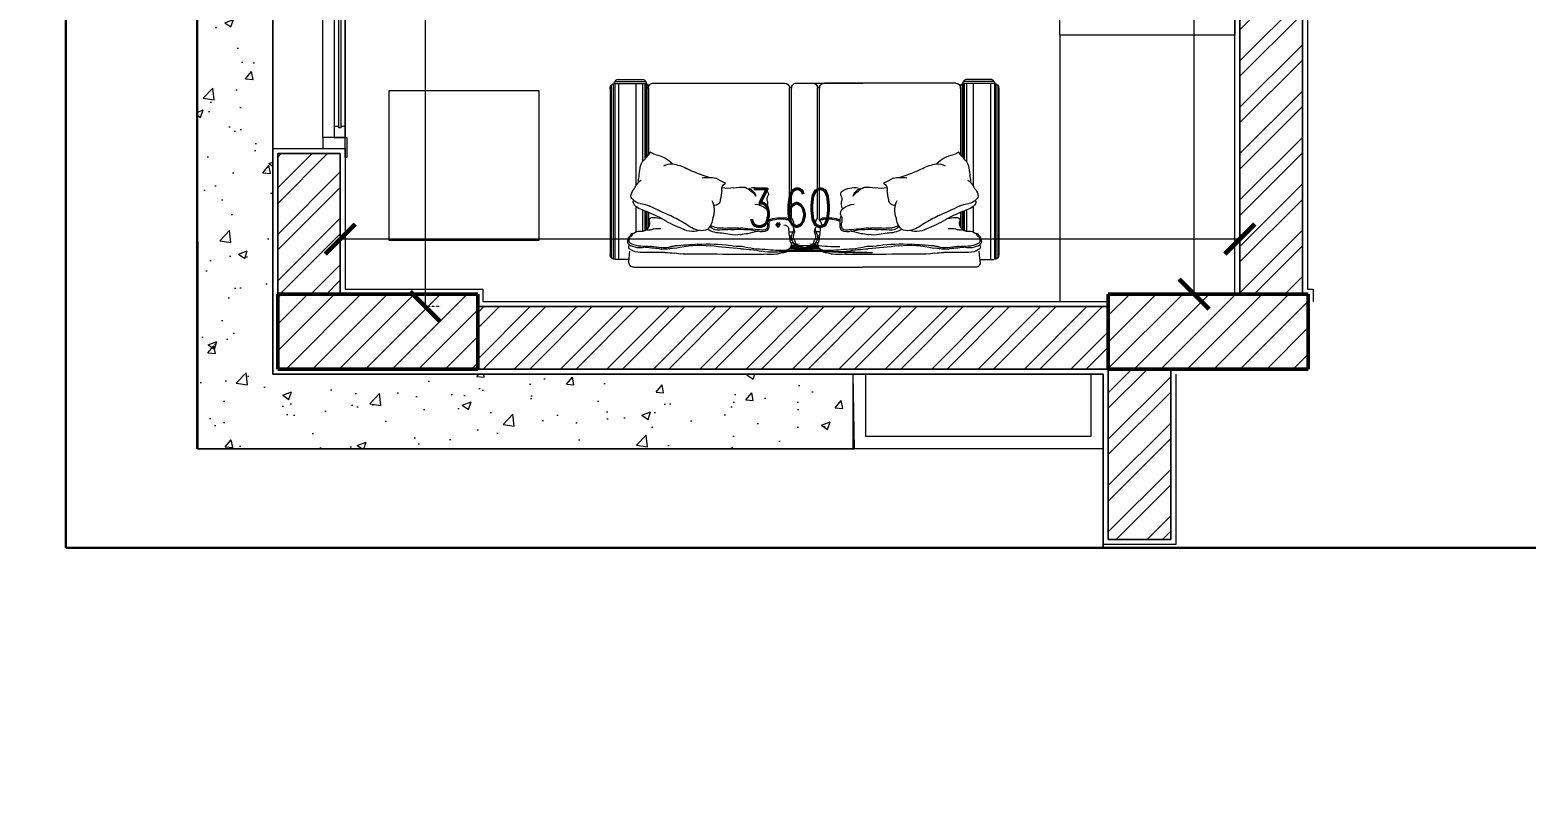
# Model space of a CAD drawing. Header units: metres. Extents: x 0 to 104350, y 982 to 43174.
# Drawn here: x 57157 to 63144, y 13475 to 16581 of the extents above; entities that cross this region are included whole.
import ezdxf
from ezdxf.xclip import XClip

# ---------------------------------------------------------------- set-up
doc = ezdxf.new("R2010")
doc.units = ezdxf.units.M
doc.header["$XCLIPFRAME"] = 2
doc.linetypes.add('DASHED2', pattern=[0.375, 0.25, -0.125])
doc.linetypes.add('DOT2', pattern=[0.125, 0, -0.125])
doc.layers.get('0').update_dxf_attribs({"lineweight": 30})
for name, color, linetype, lineweight in [('A-ANNO-DIMS', 1, 'Continuous', 0), ('A-ANNO-HATCH', 9, 'Continuous', 9), ('A-CLNG-GRID', 2, 'Continuous', 5), ('A-ELEV-BACK', 1, 'Continuous', 0), ('A-FLOR-OVHD', 1, 'DASHED2', 0), ('A-FURN', 8, 'Continuous', 0), ('A-WALL', 3, 'Continuous', 18), ('A-WINDOW', 10, 'Continuous', 5), ('dimensions', 90, 'Continuous', 30), ('G-ANNO-HATCH', 8, 'Continuous', 0), ('HATCH', 8, 'Continuous', 0), ('S-COLS', 52, 'Continuous', 9)]:
    doc.layers.add(name, color=color, linetype=linetype, lineweight=lineweight)
doc.styles.add('Al-Jazi-text-100', font='romans.shx', dxfattribs={"width": 0.75, "height": 150})
doc.styles.get("Standard").update_dxf_attribs({"font": 'arial.ttf'})
doc.dimstyles.new('Al-Jazi-DIM 100', dxfattribs={"dimtxt": 150, "dimasz": 120, "dimexe": 0, "dimexo": 150, "dimgap": 50, "dimtad": 1, "dimlfac": 0.001, "dimzin": 1, "dimdsep": 46, "dimtxsty": 'Al-Jazi-text-100', "dimblk": 'ARCHTICK', "dimcen": 150, "dimclrd": 1, "dimclre": 256, "dimclrt": 2, "dimadec": 0, "dimazin": 0, "dimtfac": 1, "dimtix": 1, "dimtmove": 2, "dimatfit": 2, "dimfxl": 150, "dimtfill": 1, "dimtolj": 1, "dimlwd": 5, "dimlwe": 5, "dimarcsym": 0})
doc.dimstyles.new('ISO-25', dxfattribs={"dimtxt": 60, "dimasz": 20, "dimexe": 1.25, "dimexo": 0.625, "dimgap": 0.1, "dimtad": 0, "dimtxsty": 'Standard', "dimblk": 'ARCHTICK', "dimcen": 2.5, "dimse1": 1, "dimse2": 1, "dimadec": 0, "dimazin": 0, "dimtfac": 1, "dimtmove": 0, "dimatfit": 3, "dimldrblk": 'ARCHTICK', "dimfxl": 1, "dimarcsym": 0})
pattern_1 = [(45, (-134304.42, 35283.02), (-92.807765, 92.807765), []), (45, (-134242.55, 35283.02), (-92.807765, 92.807765), [])]
pattern_2 = [(45, (116748.97, -54336.016), (-53.033, 53.033), [])]

# ---------------------------------------------------------------- blocks, each defined once
blk = doc.blocks.new('*U122')
for p, q in [((-0.235, 0.0895), (1.376, 0.0895)), ((-0.235, 0.0448), (-0.235, 0.0895)), ((0.5485, 0.0895), (0.5485, 0.026)), ((0.5935, 0.0895), (0.5935, 0.071)), ((0.5935, 0.063), (0.5935, 0)), ((1.331, 0.0895), (1.331, 0.071)), ((1.331, 0.063), (1.331, 0.0448)), ((1.376, 0.0895), (1.376, 0.0448)), ((1.376, 0.0448), (-0.235, 0.0448)), ((1.376, 0.0448), (-0.235, 0.0448)), ((-0.235, 0.0448), (-0.235, 0)), ((-0.235, 0), (1.376, 0)), ((-0.19, 0.0445), (-0.19, 0.026)), ((-0.19, 0.018), (-0.19, 0)), ((0.5485, 0.018), (0.5485, 0)), ((1.376, 0), (1.376, 0.0448))]:
    blk.add_line(p, q)
for points in [[(-0.235, 0.0895), (-0.28, 0.0895), (-0.28, 0), (-0.235, 0)], [(-0.235, 0.0895), (1.376, 0.0895), (1.376, 0), (-0.235, 0)], [(0.582, 0.071), (1.3372, 0.071), (1.3372, 0.063), (0.582, 0.063)], [(1.376, 0.0895), (1.421, 0.0895), (1.421, 0), (1.376, 0)], [(-0.315, 0), (-0.235, 0), (-0.235, -0.0069), (-0.315, -0.0069)], [(-0.1963, 0.026), (0.5607, 0.026), (0.5607, 0.018), (-0.1963, 0.018)], [(1.4559, 0), (1.376, 0), (1.376, -0.0069), (1.4559, -0.0069)]]:
    blk.add_lwpolyline(points, close=True)
blk = doc.blocks.new('hjnhgfhgn')
at = {"layer": 'A-FLOR-OVHD'}
blk.add_lwpolyline([(101258.6, -22508.8), (101258.6, -20378.8), (97631.8, -20378.6), (97631.8, -11761.8), (99489.7, -11762.1), (99489.7, -9248.8), (101865.4, -9248.8), (101865.4, -9548.8), (99789.7, -9548.8), (99789.7, -12068.8), (97935.6, -12068.8), (97935.6, -14397.7), (97935.6, -20078.8), (101258.6, -20078.8), (101258.6, -22838.8)], dxfattribs=at)
blk = doc.blocks.new('B GF')
at = {"layer": 'A-ANNO-HATCH', "true_color": 0x939598}
h = blk.add_hatch(dxfattribs=at)
h.set_pattern_fill('AR-CONC', color=252, scale=50)
h.set_pattern_definition([(50, (0, 0), (358.6301, -31.37607), [37.5, -412.5]), (355, (0, 0), (-69.3757, 376.0961), [30, -330]), (100.45144, (29.9, -2.6), (289.2544, 344.72), [31.8701, -350.5711]), (46.1842, (0, 100), (533.6207, -82.7596), [56.25, -618.75]), (96.63564, (44.47, 93.1), (467.331, 487.0593), [47.8052, -525.8569]), (351.18416, (0, 100), (467.331, 487.0593), [45, -495]), (21, (50, 75), (298.4535, -201.30945), [37.5, -412.5]), (326, (50, 75), (121.6577, 362.575), [30, -330]), (71.45144, (74.87, 58.22), (420.1112, 161.2656), [31.8701, -350.5711]), (37.5, (0, 0), (6.07993, 166.44693), [0, -326, 0, -335, 0, -331.25]), (7.5, (0, 0), (131.53477, 197.20586), [0, -191, 0, -318.5, 0, -126.25]), (327.5, (-111.5, 0), (266.91122, -11.27744), [0, -125, 0, -390, 0, -517.5]), (317.5, (-161.5, 0), (291.5931, 50.0525), [0, -162.5, 0, -259, 0, -367.5])])
h.paths.add_polyline_path([(145184.2, -15397.7), (144879.8, -15397.7), (144879.8, -20378.8), (147507.2, -20378.8), (147507.2, -20078.8), (145184.2, -20078.8)])
at = {"layer": 'A-ELEV-BACK'}
blk.add_lwpolyline([(145184.2, -15397.7), (144879.8, -15397.7), (144884.2, -20378.8), (147511.7, -20378.8), (147507.2, -20078.8), (145184.2, -20078.8)], close=True, dxfattribs=at)
blk = doc.blocks.new('gfbgg')
at = {"layer": 'A-ELEV-BACK'}
for points in [[(101258.6, -20078.8), (101258.6, -20378.8), (100258.6, -20378.8), (100258.6, -20078.8)], [(101208.6, -20078.8), (101208.6, -20328.8), (100308.6, -20328.8), (100308.6, -20078.8)]]:
    blk.add_lwpolyline(points, dxfattribs=at)
blk = doc.blocks.new('Typical')
at = {"layer": 'S-COLS'}
h = blk.add_hatch(dxfattribs=at)
h.set_pattern_fill('FP_1', color=256, scale=1000, style=0, pattern_type=2)
h.set_pattern_definition(pattern_2)
h.paths.add_polyline_path([(101419.9, -50776.4), (101419.9, -50476.4), (100619.9, -50476.4), (100619.9, -50776.4)])
h = blk.add_hatch(dxfattribs=at)
h.set_pattern_fill('FP_1', color=256, scale=1000, style=0, pattern_type=2)
h.set_pattern_definition(pattern_2)
h.paths.add_polyline_path([(104742.9, -50776.4), (104742.9, -50476.4), (103942.9, -50476.4), (103942.9, -50776.4)])
at = {"layer": 'S-COLS', "lineweight": 50}
for p, q in [((101419.9, -50476.4), (100619.9, -50476.4)), ((100619.9, -50476.4), (100619.9, -50776.4)), ((101419.9, -50776.4), (101419.9, -50476.4)), ((104742.9, -50476.4), (103942.9, -50476.4)), ((103942.9, -50476.4), (103942.9, -50776.4)), ((104742.9, -50776.4), (104742.9, -50476.4)), ((100619.9, -50776.4), (101419.9, -50776.4)), ((103942.9, -50776.4), (104742.9, -50776.4))]:
    blk.add_line(p, q, dxfattribs=at)
blk = doc.blocks.new('_ArchTick')
at = {"color": 0, "linetype": 'ByBlock', "const_width": 0.15}
blk.add_lwpolyline([(-0.5, -0.5), (0.5, 0.5)], dxfattribs=at)
blk = doc.blocks.new('*D430')
at = {"layer": 'A-ANNO-DIMS', "linetype": 'DOT2', "lineweight": 5, "transparency": 16777216}
for p, q in [((58548.4, 19174.2), (58738.1, 19174.2)), ((58798.4, 15474.2), (58738.1, 15474.2))]:
    blk.add_line(p, q, dxfattribs=at)
at = {"layer": 'A-ANNO-DIMS', "color": 1, "lineweight": 5, "transparency": 16777216}
blk.add_line((58738.1, 19174.2), (58738.1, 15474.2), dxfattribs=at)
at = {"layer": 'Defpoints', "color": 0, "transparency": 16777216}
for p in [(58398.4, 19174.2), (58738.1, 15474.2), (58948.4, 15474.2)]:
    blk.add_point(p, dxfattribs=at)
at = {"layer": 'A-ANNO-DIMS', "color": 1, "lineweight": 5, "transparency": 16777216, "xscale": 120, "yscale": 120, "zscale": 120}
for p, rotation in [((58738.1, 19174.2), 90), ((58738.1, 15474.2), 270)]:
    blk.add_blockref('_ArchTick', p, dxfattribs=dict(at, rotation=rotation))
at = {"layer": 'A-ANNO-DIMS', "color": 2, "transparency": 16777216, "insert": (58613.1, 17324.2), "char_height": 150, "attachment_point": 5, "rotation": 90, "style": 'Al-Jazi-text-100', "bg_fill": 3, "box_fill_scale": 1.1, "bg_fill_color": 256, "bg_fill_true_color": 13158600, "bg_fill_transparency": 0}
blk.add_mtext('\\A1;3.70', dxfattribs=at)
blk = doc.blocks.new('*D431')
at = {"layer": 'A-ANNO-DIMS', "linetype": 'DOT2', "lineweight": 5, "transparency": 16777216}
for p, q in [((58398.4, 15674.2), (58398.4, 15744.6)), ((61998.4, 15674.2), (61998.4, 15744.6))]:
    blk.add_line(p, q, dxfattribs=at)
at = {"layer": 'A-ANNO-DIMS', "color": 1, "lineweight": 5, "transparency": 16777216}
blk.add_line((58398.4, 15744.6), (61998.4, 15744.6), dxfattribs=at)
at = {"layer": 'Defpoints', "color": 0, "transparency": 16777216}
for p in [(61998.4, 15744.6), (58398.4, 15524.2), (61998.4, 15524.2)]:
    blk.add_point(p, dxfattribs=at)
at = {"layer": 'A-ANNO-DIMS', "color": 1, "lineweight": 5, "transparency": 16777216, "xscale": 120, "yscale": 120, "zscale": 120, "rotation": 180}
blk.add_blockref('_ArchTick', (58398.4, 15744.6), dxfattribs=at)
at = {"layer": 'A-ANNO-DIMS', "color": 1, "lineweight": 5, "transparency": 16777216, "xscale": 120, "yscale": 120, "zscale": 120}
blk.add_blockref('_ArchTick', (61998.4, 15744.6), dxfattribs=at)
at = {"layer": 'A-ANNO-DIMS', "color": 2, "transparency": 16777216, "insert": (60198.4, 15869.6), "char_height": 150, "attachment_point": 5, "style": 'Al-Jazi-text-100', "bg_fill": 3, "box_fill_scale": 1.1, "bg_fill_color": 256, "bg_fill_true_color": 13158600, "bg_fill_transparency": 0}
blk.add_mtext('\\A1;3.60', dxfattribs=at)
blk = doc.blocks.new('*D432')
at = {"layer": 'A-ANNO-DIMS', "linetype": 'DOT2', "lineweight": 5, "transparency": 16777216}
for p, q in [((61848.4, 18224.2), (61815.2, 18224.2)), ((61848.4, 15524.2), (61815.2, 15524.2))]:
    blk.add_line(p, q, dxfattribs=at)
at = {"layer": 'A-ANNO-DIMS', "color": 1, "lineweight": 5, "transparency": 16777216}
blk.add_line((61815.2, 15524.2), (61815.2, 18224.2), dxfattribs=at)
at = {"layer": 'Defpoints', "color": 0, "transparency": 16777216}
for p in [(61815.2, 18224.2), (61998.4, 18224.2), (61998.4, 15524.2)]:
    blk.add_point(p, dxfattribs=at)
at = {"layer": 'A-ANNO-DIMS', "color": 1, "lineweight": 5, "transparency": 16777216, "xscale": 120, "yscale": 120, "zscale": 120}
for p, rotation in [((61815.2, 18224.2), 90), ((61815.2, 15524.2), 270)]:
    blk.add_blockref('_ArchTick', p, dxfattribs=dict(at, rotation=rotation))
at = {"layer": 'A-ANNO-DIMS', "color": 2, "transparency": 16777216, "insert": (61690.2, 16874.2), "char_height": 150, "attachment_point": 5, "rotation": 90, "style": 'Al-Jazi-text-100', "bg_fill": 3, "box_fill_scale": 1.1, "bg_fill_color": 256, "bg_fill_true_color": 13158600, "bg_fill_transparency": 0}
blk.add_mtext('\\A1;2.70', dxfattribs=at)
blk = doc.blocks.new('*D619')
at = {"layer": 'Defpoints', "color": 0, "transparency": 16777216}
for p in [(98240, 15397.6), (0, 14797.6), (98307.6, 14797.6)]:
    blk.add_point(p, dxfattribs=at)
at = {"layer": 'dimensions', "color": 0, "lineweight": -2, "transparency": 16777216}
for p, q in [((98307.6, 15397.6), (98307.6, 15164)), ((98307.6, 14797.6), (98307.6, 15031.1))]:
    blk.add_line(p, q, dxfattribs=at)
at = {"layer": 'dimensions', "color": 0, "lineweight": -2, "transparency": 16777216, "xscale": 20, "yscale": 20, "zscale": 20}
for p, rotation in [((98307.6, 15397.6), 90), ((98307.6, 14797.6), 270)]:
    blk.add_blockref('_ArchTick', p, dxfattribs=dict(at, rotation=rotation))
at = {"layer": 'dimensions', "color": 0, "transparency": 16777216, "insert": (98307.6, 15097.6), "char_height": 60, "attachment_point": 5, "rotation": 90}
blk.add_mtext('600', dxfattribs=at)
blk = doc.blocks.new('A$C4A397455')
for p, q in [((31, 1479.9), (31, 1535.1)), ((735.9, 1521.7), (31, 1521.7)), ((735.8, 1537.2), (31.1, 1537.2)), ((734.2, 1543.1), (32.7, 1543.1)), ((727.3, 1551.5), (39.6, 1551.5)), ((715.9, 1555.1), (51, 1555.1)), ((735.9, 1535.1), (735.9, 1414.4)), ((743.1, 1535.1), (743.1, 1414.4)), ((751.1, 1527.3), (751.1, 1422.3)), ((0, 1461), (0, 1310.7)), ((22, 1480.8), (64.9, 1476.4)), ((243.5, 1452.4), (142, 1452.4)), ((735.9, 1452.4), (325.6, 1452.4)), ((228.9, 1426.2), (144.9, 1426.2)), ((226, 1416.6), (146, 1416.6)), ((224.7, 1413.1), (147.7, 1413.1)), ((222.9, 1408.3), (151.5, 1408.3)), ((220.6, 1402.3), (159.3, 1402.3)), ((735.9, 1426.2), (421.4, 1426.2)), ((735.9, 1416.6), (433.5, 1416.6)), ((735.8, 1413.1), (437.7, 1413.1)), ((734.3, 1408.3), (443.4, 1408.3)), ((717.3, 1402.3), (450.7, 1402.3)), ((715.9, 1402.3), (722.3, 1402.3)), ((737.2, 1382.4), (737.2, 857.8)), ((0, 1310.7), (0, 1010.4)), ((0, 244.4), (0, 1010.4)), ((737.2, 809.4), (737.2, 1010.4)), ((737.2, 745.7), (737.2, 1010.4)), ((68.5, 849.4), (68.5, 736.7)), ((142, 839.3), (142, 823.3)), ((68.5, 705.7), (68.5, 818.4)), ((74.8, 837.5), (74.8, 765.3)), ((74.8, 717.6), (74.8, 789.8)), ((78.4, 834.6), (78.4, 780)), ((83.2, 832.2), (83.2, 799)), ((88.8, 831.1), (88.8, 813.8)), ((97.6, 832.1), (97.6, 821.7)), ((110.5, 835.1), (110.5, 827.6)), ((118.1, 836.4), (118.1, 828.9)), ((125.9, 837.5), (125.9, 828.9)), ((187.8, 837.9), (717.3, 837.9)), ((195, 829.4), (717.3, 829.4)), ((78.4, 720.5), (78.4, 775.1)), ((83.2, 722.8), (83.2, 756.1)), ((88.8, 724), (88.8, 741.3)), ((97.6, 723), (97.6, 733.4)), ((110.5, 720), (110.5, 727.5)), ((118.1, 718.7), (118.1, 726.2)), ((125.9, 717.6), (125.9, 726.2)), ((142, 715.8), (142, 731.8)), ((195, 725.7), (717.3, 725.7)), ((187.8, 717.2), (717.3, 717.2)), ((737.2, 172.7), (737.2, 697.2)), ((0, 94.1), (0, 244.4)), ((228.9, 128.9), (144.9, 128.9)), ((226, 138.4), (146, 138.4)), ((224.7, 142), (147.7, 142)), ((222.9, 146.8), (151.5, 146.8)), ((220.6, 152.8), (159.3, 152.8)), ((735.9, 128.9), (421.4, 128.9)), ((735.9, 138.4), (433.5, 138.4)), ((735.8, 142), (437.7, 142)), ((734.3, 146.8), (443.4, 146.8)), ((717.3, 152.8), (450.7, 152.8)), ((715.9, 152.8), (722.3, 152.8)), ((735.9, 19.9), (735.9, 140.7)), ((743.1, 19.9), (743.1, 140.7)), ((751.1, 27.8), (751.1, 132.8)), ((22, 74.3), (64.9, 78.7)), ((31, 75.2), (31, 19.9)), ((243.5, 102.6), (142, 102.6)), ((735.9, 102.6), (325.6, 102.6)), ((735.9, 33.4), (31, 33.4)), ((735.8, 17.9), (31.1, 17.9)), ((734.2, 11.9), (32.7, 11.9)), ((727.3, 3.6), (39.6, 3.6)), ((715.9, 0), (51, 0))]:
    blk.add_line(p, q)
for centre, radius, start, end in [((51, 1535.1), 19.9, 90, 180), ((715.9, 1535.1), 19.9, 0, 90), ((739.5, 1535.1), 3.6, 0, 180), ((740.9, 1524.9), 10.5, 13.30267, 78.09826), ((19.9, 1461), 19.9, 84.11698, 180), ((120.8, 1439.3), 61.1, 144.96296, 184.38376), ((81.2, 1470.2), 11.2, 44.9486, 158.18265), ((173.3, 1433), 95.9, 155.31044, 177.16124), ((158.7, 1437.1), 81.2, 179.59856, 195.47171), ((547.9, 1407.3), 464.6, 175.69679, 180.5533), ((168.3, 1430.1), 84.5, 145.75717, 171.78707), ((104, 1466.1), 19.1, 94.32749, 158.75394), ((107.8, 1453.6), 25.7, 57.31422, 111.27099), ((101.3, 1444.1), 41.1, 56.97106, 88.28344), ((132.3, 1478.2), 11, 195.31443, 257.99327), ((133.3, 1483.3), 10.7, 206.535, 265.00159), ((111.7, 1440.5), 32.5, 4.15564, 55.87889), ((129.5, 1466.5), 6.74, 343.21088, 65.70084), ((-15.6, 1427.1), 160.6, 358.76498, 5.60463), ((292.5, 1405.5), 66.9, 142.00412, 167.209), ((269.2, 1431.8), 33, 104.90294, 153.06365), ((298.2, 1430), 43.6, 128.59674, 173.10243), ((262.2, 1457.9), 5.96, 30.16226, 104.0777), ((284.9, 1455.8), 16.3, 69.44652, 149.04541), ((280.8, 1421.9), 50.1, 45.71098, 78.62533), ((279.7, 1379.2), 86.4, 36.85388, 65.36485), ((343.1, 1376.5), 65.8, 72.86569, 93.61108), ((349.5, 1177.9), 261.8, 79.59228, 87.15016), ((1906.2, 1388.7), 1847, 178.57354, 180.52714), ((-56.9, 1386.5), 134.3, 345.01383, 358.12231), ((-245.2, 1428.8), 325.9, 351.7634, 357.66642), ((-235.7, 1410.8), 320.3, 349.17838, 356.33073), ((59.3, 1395.5), 25.2, 348.14703, 16.91494), ((164.9, 1423.2), 19.9, 178.76498, 220.17455), ((170.3, 1402), 22.3, 157.87689, 205.37961), ((176.9, 1433.4), 35.7, 220.17455, 283.50484), ((163.5, 1390.7), 13.5, 172.87055, 226.03186), ((46.1, 1361.8), 109.7, 355.37059, 10.08567), ((187.3, 1379.1), 19.7, 66.64093, 95.8722), ((178.6, 1384.3), 20.9, 353.1997, 37.9633), ((-166.9, 1555.5), 416.7, 330.44064, 341.07701), ((-13.3, 1390.8), 212.8, 348.92634, 357.59519), ((1608.3, 722.5), 1521.5, 153.70497, 157.17396), ((131.3, 1448.4), 124.3, 335.33775, 353.95555), ((387.9, 1373.5), 62.5, 47.30126, 81.8013), ((1143.2, 2252), 1096.2, 229.42563, 231.45228), ((532.2, 1349.5), 85, 147.87731, 162.68788), ((717.3, 1382.4), 19.9, 0, 90), ((723.8, 1414.3), 12.1, 262.93976, 0.50776), ((739.5, 1414.4), 3.6, 180, 0), ((740.9, 1424.7), 10.5, 281.90174, 346.69733), ((-340.7, 1341.9), 399.8, 353.83, 358.95342), ((445.4, 1350.2), 386.6, 176.81885, 182.31546), ((179.4, 1340.5), 107.1, 173.9999, 191.82432), ((25.6, 1301.8), 51.7, 351.53726, 18.97651), ((143.9, 1337.6), 66.3, 168.68691, 203.7895), ((496.8, 1152.6), 360.1, 146.77969, 159.99683), ((356.2, 1311.8), 57.7, 353.74344, 30.3722), ((334.8, 1392.8), 117.5, 312.02432, 351.18618), ((-5715, 1217.9), 5769, 358.65109, 0.45113), ((146.5, 1273.5), 93.3, 164.14963, 186.21034), ((-364.3, 1193.2), 452.5, 355.04222, 12.89321), ((44, 1297.2), 41.6, 356.61735, 19.24683), ((7291.1, 1779.2), 7221.8, 183.84645, 184.56865), ((239.7, 1224.2), 96.2, 147.56459, 195.69802), ((6489, -2073.2), 7137.3, 151.67953, 152.19443), ((254.6, 1327.3), 160.4, 331.33458, 352.16796), ((-504.8, 1162.7), 598.4, 351.61737, 3.95035), ((203.1, 1189.8), 56.7, 171.57311, 204.43873), ((281.3, 1167.6), 137.7, 140.01299, 167.19539), ((982.5, 967.3), 651.8, 154.25806, 162.84519), ((1094.3, 992.6), 1020.6, 170.89831, 177.76303), ((252, 1109.3), 115.6, 150.40131, 180.67458), ((194.6, 1123.2), 45.9, 133.32057, 186.21167), ((201.9, 1214.7), 69.8, 223.78447, 266.86025), ((219.3, 1119.8), 61.8, 146.58516, 171.60754), ((228.8, 1228.2), 88.8, 249.73223, 295.59008), ((269.5, 1137.1), 22.2, 168.60324, 270.79579), ((226.5, 1163.5), 133.3, 346.58974, 10.005), ((-4701.3, 1028.2), 4754, 358.95514, 0.6501), ((309, 1065.6), 177.7, 166.21871, 176.70722), ((8621.2, 1452.7), 8478.8, 182.2608, 182.56557), ((-47.2, 1119.5), 205.5, 352.77303, 2.57977), ((-160.6, 1061.3), 318.9, 355.07907, 5.83118), ((333.2, 1374), 266.6, 256.26539, 264.55973), ((311.7, 1081.5), 27.4, 26.2388, 98.09636), ((453.5, 1085.4), 137.8, 170.48477, 190.31387), ((637.8, 965.2), 327.7, 149.27463, 156.941), ((-6888.7, 771.4), 6953.3, 359.21563, 2.29345), ((-3995.5, 984.8), 4055, 0.36121, 0.91557), ((-639.1, 1074.7), 714.8, 349.84682, 356.61089), ((389.6, 940.2), 318.1, 164.13186, 180.98921), ((222.3, 1041.3), 139.4, 165.79526, 185.78764), ((237.7, 1051.9), 108.7, 167.33163, 189.76482), ((-44, 990.4), 179.8, 4.26055, 13.88542), ((-219.5, 1039.2), 371.9, 348.37548, 5.23384), ((2445.4, 769.1), 2303.5, 173.39813, 175.34616), ((52.8, 1024.2), 267.7, 358.18008, 7.84813), ((485.3, 947.6), 426.9, 176.83725, 189.26405), ((-3995.5, 1036), 4055, 359.08443, 359.63879), ((-257.2, 887.9), 409.2, 10.7491, 16.43313), ((189, 948), 47.1, 159.84245, 205.91573), ((166.5, 983.2), 86.4, 324.58653, 355.11561), ((216.1, 1065.1), 115.4, 306.22557, 334.61826), ((269.4, 1021.1), 51.3, 286.89326, 336.85831), ((233.4, 976.3), 85.7, 325.2341, 10.84677), ((406.5, 920), 355.2, 176.52218, 185.06357), ((258, 906.7), 198, 167.75574, 196.83834), ((481.4, 877.1), 413.9, 171.99045, 183.83895), ((926.8, 912), 844.8, 179.54244, 186.00234), ((167.3, 951.6), 31.8, 229.48349, 284.2665), ((178.1, 946.2), 30.2, 161.13648, 215.00053), ((172.1, 985.7), 59.8, 251.7281, 278.42481), ((183.7, 975.4), 55.3, 261.04746, 293.19247), ((190.2, 886.3), 41.2, 68.12559, 103.08195), ((83.9, 873.2), 110.3, 350.46693, 25.1436), ((38.7, 871.3), 159.7, 354.14215, 17.97079), ((216.8, 945), 23.3, 241.19686, 329.29509), ((257.7, 1000.9), 75.6, 253.62745, 274.362), ((272.7, 898.6), 28.5, 59.51973, 109.06787), ((292.4, 937), 14.8, 249.12451, 319.69922), ((65.2, 886.4), 12.8, 170.10281, 231.53613), ((11.6, 863.5), 47.5, 356.48471, 15.81605), ((68.5, 859), 9.6, 170.34958, 270.26949), ((-105.3, 851.5), 171.4, 353.45825, 9.20902), ((90.6, 853.5), 22.5, 190.58208, 294.55571), ((168.9, 514.1), 326.3, 92.4218, 102.19346), ((149.2, 859.5), 20.3, 286.91356, 2.88429), ((166.9, 814.4), 31.5, 48.36906, 95.11229), ((181.6, 852.8), 16.1, 292.65293, 7.82568), ((87.9, 875.7), 106.8, 339.27995, 348.81321), ((717.3, 857.8), 19.9, 270, 0), ((2759.7, 1437.3), 2761.9, 192.66197, 194.52193), ((2759.7, 117.8), 2761.9, 165.47807, 167.33803), ((121.8, 785.8), 43.3, 73.09364, 145.49495), ((-781.5, 789.4), 868.8, 357.05405, 2.25786), ((-781.5, 765.6), 868.8, 357.74214, 2.94595), ((103.9, 804.2), 12.9, 119.89836, 203.20737), ((99.3, 832.4), 17.1, 263.73164, 314.24058), ((122.1, 779.3), 42.3, 69.97622, 104.91438), ((152.2, 852.4), 30.9, 234.71181, 285.05281), ((144.1, 849), 31, 256.01495, 301.43942), ((174.1, 852.9), 31.5, 252.30643, 311.63094), ((717.3, 833.6), 4.27, 270, 90), ((717.3, 809.4), 19.9, 0, 90), ((-105.3, 703.6), 171.4, 350.79098, 6.54175), ((90.6, 701.6), 22.5, 65.44429, 169.41792), ((121.8, 769.3), 43.3, 214.50505, 286.90636), ((103.9, 750.9), 12.9, 156.79263, 240.10164), ((99.3, 722.7), 17.1, 45.75942, 96.26836), ((168.9, 1041), 326.3, 257.80654, 267.5782), ((122.1, 775.8), 42.3, 255.08562, 290.02378), ((152.2, 702.7), 30.9, 74.94719, 125.28819), ((144.1, 706.1), 31, 58.56058, 103.98505), ((174.1, 702.2), 31.5, 48.36906, 107.69357), ((717.3, 745.7), 19.9, 270, 0), ((717.3, 721.5), 4.27, 270, 90), ((406.5, 635.1), 355.2, 174.93643, 183.47782), ((65.2, 668.7), 12.8, 128.46387, 189.89719), ((11.6, 691.6), 47.5, 344.18395, 3.51529), ((68.5, 696.1), 9.6, 89.73051, 189.65042), ((258, 648.4), 198, 163.16166, 192.24426), ((481.4, 678), 413.9, 176.16105, 188.00955), ((149.2, 695.5), 20.3, 357.11571, 73.08644), ((83.9, 681.8), 110.3, 334.8564, 9.53307), ((87.9, 679.4), 106.8, 11.18679, 20.72005), ((181.6, 702.3), 16.1, 352.17432, 67.34707), ((38.7, 683.8), 159.7, 342.02921, 5.85785), ((717.3, 697.2), 19.9, 0, 90), ((-4701.3, 526.9), 4754, 359.3499, 1.04486), ((-639.1, 480.4), 714.8, 3.38911, 10.15318), ((389.6, 614.9), 318.1, 179.01079, 195.86814), ((189, 607.1), 47.1, 154.08427, 200.15755), ((167.3, 603.5), 31.8, 75.7335, 130.51651), ((178.1, 608.9), 30.2, 144.99947, 198.86352), ((2445.4, 786), 2303.5, 184.65384, 186.60187), ((172.1, 569.4), 59.8, 81.57519, 108.2719), ((183.7, 579.7), 55.3, 66.80753, 98.95254), ((190.2, 668.7), 41.2, 256.91805, 291.87441), ((216.8, 610), 23.3, 30.70491, 118.80314), ((257.7, 554.2), 75.6, 85.638, 106.37255), ((166.5, 571.9), 86.4, 4.88439, 35.41347), ((272.7, 656.4), 28.5, 250.93213, 300.48027), ((292.4, 618), 14.8, 40.30078, 110.87549), ((233.4, 578.8), 85.7, 349.15323, 34.7659), ((-44, 564.7), 179.8, 346.11458, 355.73945), ((-257.2, 667.1), 409.2, 343.56687, 349.2509), ((-219.5, 515.9), 371.9, 354.76616, 11.62452), ((216.1, 490), 115.4, 25.38174, 53.77443), ((269.4, 534), 51.3, 23.14169, 73.10674), ((52.8, 530.9), 267.7, 352.15187, 1.81992), ((1094.3, 562.5), 1020.6, 182.23697, 189.10169), ((222.3, 513.8), 139.4, 174.21236, 194.20474), ((-504.8, 392.4), 598.4, 356.04965, 8.38263), ((237.7, 503.1), 108.7, 170.23518, 192.66837), ((309, 489.5), 177.7, 183.29278, 193.78129), ((8621.2, 102.4), 8478.8, 177.43443, 177.7392), ((-160.6, 493.8), 318.9, 354.16882, 4.92093), ((453.5, 469.7), 137.8, 169.68613, 189.51523), ((-5715, 337.1), 5769, 359.54887, 1.34891), ((252, 445.8), 115.6, 179.32542, 209.59869), ((194.6, 431.9), 45.9, 173.78833, 226.67943), ((-47.2, 435.6), 205.5, 357.42023, 7.22697), ((219.3, 435.3), 61.8, 188.39246, 213.41484), ((269.5, 418), 22.2, 89.20421, 191.39676), ((333.2, 181.1), 266.6, 95.44027, 103.73461), ((311.7, 473.6), 27.4, 261.90364, 333.7612), ((637.8, 589.9), 327.7, 203.059, 210.72537), ((226.5, 391.6), 133.3, 349.995, 13.41026), ((-364.3, 361.9), 452.5, 347.10679, 4.95778), ((203.1, 365.3), 56.7, 155.56127, 188.42689), ((201.9, 340.4), 69.8, 93.13975, 136.21553), ((228.8, 326.9), 88.8, 64.40992, 110.26777), ((982.5, 587.8), 651.8, 197.15481, 205.74194), ((7291.1, -224.1), 7221.8, 175.43135, 176.15355), ((239.7, 330.9), 96.2, 164.30198, 212.43541), ((281.3, 387.5), 137.7, 192.80461, 219.98701), ((254.6, 227.7), 160.4, 7.83204, 28.66542), ((146.5, 281.6), 93.3, 173.78966, 195.85037), ((-340.7, 213.2), 399.8, 1.04658, 6.17), ((25.6, 253.3), 51.7, 341.02349, 8.46274), ((143.9, 217.5), 66.3, 156.2105, 191.31309), ((44, 257.9), 41.6, 340.75317, 3.38265), ((496.8, 402.5), 360.1, 200.00317, 213.22031), ((6489, 3628.3), 7137.3, 207.80557, 208.32047), ((1608.3, 832.6), 1521.5, 202.82604, 206.29503), ((356.2, 243.3), 57.7, 329.6278, 6.25656), ((334.8, 162.3), 117.5, 8.81382, 47.97568), ((445.4, 204.9), 386.6, 177.68454, 183.18115), ((1906.2, 166.4), 1847, 179.47286, 181.42646), ((179.4, 214.5), 107.1, 168.17568, 186.0001), ((-56.9, 168.6), 134.3, 1.87769, 14.98617), ((-235.7, 144.3), 320.3, 3.66927, 10.82162), ((46.1, 193.2), 109.7, 349.91433, 4.62941), ((-13.3, 164.3), 212.8, 2.40481, 11.07366), ((-166.9, -0.4), 416.7, 18.92299, 29.55936), ((532.2, 205.6), 85, 197.31212, 212.12269), ((120.8, 115.8), 61.1, 175.61624, 215.03704), ((-245.2, 126.3), 325.9, 2.33358, 8.2366), ((158.7, 117.9), 81.2, 164.52829, 180.40144), ((59.3, 159.6), 25.2, 343.08506, 11.85297), ((547.9, 147.8), 464.6, 179.4467, 184.30321), ((-15.6, 127.9), 160.6, 354.39537, 1.23502), ((164.9, 131.8), 19.9, 139.82545, 181.23502), ((170.3, 153.1), 22.3, 154.62039, 202.12311), ((176.9, 121.7), 35.7, 76.49516, 139.82545), ((163.5, 164.3), 13.5, 133.96814, 187.12945), ((187.3, 176), 19.7, 264.1278, 293.35907), ((178.6, 170.8), 20.9, 322.0367, 6.8003), ((292.5, 149.6), 66.9, 192.791, 217.99588), ((131.3, 106.7), 124.3, 6.04445, 24.66225), ((298.2, 125), 43.6, 186.89757, 231.40326), ((279.7, 175.9), 86.4, 294.63515, 323.14612), ((349.5, 377.2), 261.8, 272.84984, 280.40772), ((387.9, 181.6), 62.5, 278.1987, 312.69874), ((1143.2, -696.9), 1096.2, 128.54772, 130.57437), ((717.3, 172.7), 19.9, 270, 0), ((723.8, 140.8), 12.1, 359.49224, 97.06024), ((739.5, 140.7), 3.6, 0, 180), ((740.9, 130.4), 10.5, 13.30267, 78.09826), ((19.9, 94.1), 19.9, 180, 275.88302), ((81.2, 84.9), 11.2, 201.81735, 315.0514), ((173.3, 122.1), 95.9, 182.83876, 204.68956), ((168.3, 125), 84.5, 188.21293, 214.24283), ((104, 89), 19.1, 201.24606, 265.67251), ((107.8, 101.4), 25.7, 248.72901, 302.68578), ((101.3, 111), 41.1, 271.71656, 303.02894), ((132.3, 76.9), 11, 102.00673, 164.68557), ((133.3, 71.8), 10.7, 94.99841, 153.465), ((111.7, 114.6), 32.5, 304.12111, 355.84436), ((129.5, 88.6), 6.74, 294.29916, 16.78912), ((269.2, 123.3), 33, 206.93635, 255.09706), ((262.2, 97.2), 5.96, 255.9223, 329.83774), ((284.9, 99.3), 16.3, 210.95459, 290.55348), ((280.8, 133.2), 50.1, 281.37467, 314.28902), ((343.1, 178.6), 65.8, 266.38892, 287.13431), ((51, 19.9), 19.9, 180, 270), ((715.9, 19.9), 19.9, 270, 0), ((739.5, 19.9), 3.6, 180, 0), ((740.9, 30.2), 10.5, 281.90174, 346.69733)]:
    blk.add_arc(centre, radius, start, end)

msp = doc.modelspace()

# ---------------------------------------------------------------- hatches: boundary and pattern name
at = {"layer": 'G-ANNO-HATCH'}
h = msp.add_hatch(dxfattribs=at)
h.set_pattern_fill('ANSI32', color=256, scale=350)
h.set_pattern_definition(pattern_1)
h.paths.add_polyline_path([(62248.426, 17974.173), (63495.848, 17974.173), (63495.848, 18224.173), (62118.426, 18224.173), (61998.426, 18224.173), (61998.426, 15524.173), (62248.426, 15524.173)])
h = msp.add_hatch(dxfattribs=at)
h.set_pattern_fill('ANSI32', color=256, scale=350)
h.set_pattern_definition(pattern_1)
h.paths.add_polyline_path([(58398.426, 16085.88), (58148.426, 16085.88), (58148.426, 15524.173), (58398.426, 15524.173)])
h = msp.add_hatch(dxfattribs=at)
h.set_pattern_fill('ANSI32', color=256, scale=350)
h.set_pattern_definition(pattern_1)
h.paths.add_polyline_path([(61471.442, 15474.173), (58948.426, 15474.173), (58948.426, 15224.173), (61471.442, 15224.173)])
h = msp.add_hatch(dxfattribs=at)
h.set_pattern_fill('ANSI32', color=256, scale=350)
h.set_pattern_definition([(45, (-131275.72, 35283.02), (-92.807765, 92.807765), []), (45, (-131213.85, 35283.02), (-92.807765, 92.807765), [])])
h.paths.add_polyline_path([(61721.442, 15224.173), (61471.442, 15224.173), (61471.442, 14542.46), (61721.442, 14542.46)])

# ---------------------------------------------------------------- linework, layer by layer
msp.add_lwpolyline([(57299.914, 14508.598), (73628.025, 14508.598), (73628.025, 26618.05), (57299.914, 26618.05)], close=True)
at = {"layer": 'A-CLNG-GRID'}
for p, q in [((61978.426, 15524.173), (61978.426, 18244.173)), ((62268.426, 17954.173), (62268.426, 15544.173)), ((58128.426, 15204.173), (58128.426, 16105.88)), ((58128.426, 16105.88), (58418.426, 16105.88)), ((58418.426, 16105.88), (58418.426, 15544.173)), ((58418.426, 15544.173), (58968.426, 15544.173)), ((58968.426, 15544.173), (58968.426, 15494.173)), ((62268.426, 15544.173), (62291.442, 15544.173)), ((62291.442, 15544.173), (62291.442, 15494.173)), ((58968.426, 15494.173), (61471.442, 15494.173)), ((61451.442, 15204.173), (58128.426, 15204.173)), ((61451.442, 14522.46), (61451.442, 15204.173)), ((61741.442, 15204.173), (61741.442, 14522.46)), ((61741.442, 14522.46), (61451.442, 14522.46))]:
    msp.add_line(p, q, dxfattribs=at)
at = {"layer": 'A-WALL'}
for p, q in [((61998.426, 15524.173), (61998.426, 18224.173)), ((62248.426, 17974.173), (62248.426, 15524.173)), ((58148.426, 15224.173), (58148.426, 16085.88)), ((58148.426, 16085.88), (58398.426, 16085.88)), ((58398.426, 16085.88), (58398.426, 15524.173)), ((58398.426, 15524.173), (58948.426, 15524.173)), ((58948.426, 15524.173), (58948.426, 15474.173)), ((62248.426, 15524.173), (62271.442, 15524.173)), ((62271.442, 15524.173), (62271.442, 15474.173)), ((58948.426, 15474.173), (61471.442, 15474.173)), ((61471.442, 15224.173), (58148.426, 15224.173)), ((61471.442, 14542.46), (61471.442, 15224.173)), ((61721.442, 15224.173), (61721.442, 14542.46)), ((61721.442, 14542.46), (61471.442, 14542.46))]:
    msp.add_line(p, q, dxfattribs=at)
at = {"layer": 'A-WINDOW'}
msp.add_line((58128.426, 16105.88), (58128.426, 17806.838), dxfattribs=at)
at = {"layer": 'HATCH'}
msp.add_line((62271.442, 15474.173), (62271.442, 15224.173), dxfattribs=at)
for points in [[(62248.426, 17974.173), (63495.848, 17974.173), (63495.848, 18224.173), (62118.426, 18224.173), (61998.426, 18224.173), (61998.426, 15524.173), (62248.426, 15524.173)], [(58398.426, 16085.88), (58148.426, 16085.88), (58148.426, 15524.173), (58398.426, 15524.173)], [(61471.442, 15474.173), (58948.426, 15474.173), (58948.426, 15224.173), (61471.442, 15224.173)], [(61721.442, 15224.173), (61471.442, 15224.173), (61471.442, 14542.46), (61721.442, 14542.46)]]:
    msp.add_lwpolyline(points, close=True, dxfattribs=at)

# ---------------------------------------------------------------- block references
ref = msp.add_blockref('Typical', (-42471.441, 66000.567))
XClip(ref).set_block_clipping_path([(99771.3550347491, -51491.9684601382), (116099.4655573423, -39382.5165601852)])
at = {"layer": 'A-ELEV-BACK', "color": 4}
ref = msp.add_blockref('hjnhgfhgn', (-39807.192, 35283.021), dxfattribs=at)
XClip(ref).set_block_clipping_path([(97107.1068899558, -20774.4229380071), (113435.217412549, -8664.9710380541)])
at = {"layer": 'A-ELEV-BACK'}
ref = msp.add_blockref('gfbgg', (-39807.192, 35283.021), dxfattribs=at)
XClip(ref).set_block_clipping_path([(97107.1068899558, -20774.4229380071), (113435.217412549, -8664.9710380541)])
at = {"layer": 'A-FLOR-OVHD'}
ref = msp.add_blockref('B GF', (-87055.806, 35283.021), dxfattribs=at)
XClip(ref).set_block_clipping_path([(144355.7199953097, -20774.4229380089), (160683.8305179029, -8664.9710380559)])
at = {"layer": 'A-WINDOW', "xscale": 1000.000000000013, "yscale": 1000.000000000013, "zscale": 1000.000000000013, "rotation": 90}
msp.add_blockref('*U122', (58418.426, 16385.88), dxfattribs=at)

# ---------------------------------------------------------------- next in the draw order: dimensions: what is measured, and where the dimension line sits
at = {"layer": 'A-ANNO-DIMS'}
dim = msp.add_linear_dim(base=(58738.079, 15474.173), p1=(58398.426, 19174.173), p2=(58948.436, 15474.173), angle=90, dimstyle='Al-Jazi-DIM 100', dxfattribs=at)
dim.commit()
dim.dimension.update_dxf_attribs({"geometry": '*D430', "text_midpoint": (58613.079, 17324.173)})

# ---------------------------------------------------------------- next in the draw order: dimensions: what is measured, and where the dimension line sits
dim = msp.add_linear_dim(base=(61998.426, 15744.578), p1=(58398.426, 15524.173), p2=(61998.426, 15524.173), dimstyle='Al-Jazi-DIM 100', dxfattribs=at)
dim.commit()
dim.dimension.update_dxf_attribs({"geometry": '*D431', "text_midpoint": (60198.426, 15869.578)})
at = {"layer": 'dimensions'}
dim = msp.add_linear_dim(base=(98307.602, 14797.588), p1=(98240.001, 15397.588), p2=(0, 14797.588), angle=90, dimstyle='ISO-25', dxfattribs=at)
dim.commit()
dim.dimension.update_dxf_attribs({"geometry": '*D619', "text_midpoint": (98307.602, 15097.588)})

# ---------------------------------------------------------------- next in the draw order: linework, layer by layer
at = {"layer": 'A-FURN'}
msp.add_line((61278.426, 16559.879), (61278.426, 15494.173), dxfattribs=at)
msp.add_lwpolyline([(58593.682, 16339.028), (59193.682, 16339.028), (59193.682, 15739.028), (58593.682, 15739.028)], close=True, dxfattribs=at)

# ---------------------------------------------------------------- next in the draw order: block references
at = {"layer": 'A-FURN', "xscale": -1, "rotation": 270}
msp.add_blockref('A$C4A397455', (59478.707, 15631.202), dxfattribs=at)

# ---------------------------------------------------------------- next in the draw order: dimensions: what is measured, and where the dimension line sits
at = {"layer": 'A-ANNO-DIMS'}
dim = msp.add_linear_dim(base=(61815.206, 18224.173), p1=(61998.426, 15524.173), p2=(61998.426, 18224.173), angle=90, dimstyle='Al-Jazi-DIM 100', dxfattribs=at)
dim.commit()
dim.dimension.update_dxf_attribs({"geometry": '*D432', "text_midpoint": (61690.206, 16874.173)})

# ---------------------------------------------------------------- next in the draw order: linework, layer by layer
at = {"layer": 'A-FURN'}
msp.add_lwpolyline([(61278.426, 18059.879), (61978.426, 18059.879), (61978.426, 16559.879), (61278.426, 16559.879)], close=True, dxfattribs=at)

doc.saveas('drawing.dxf')
